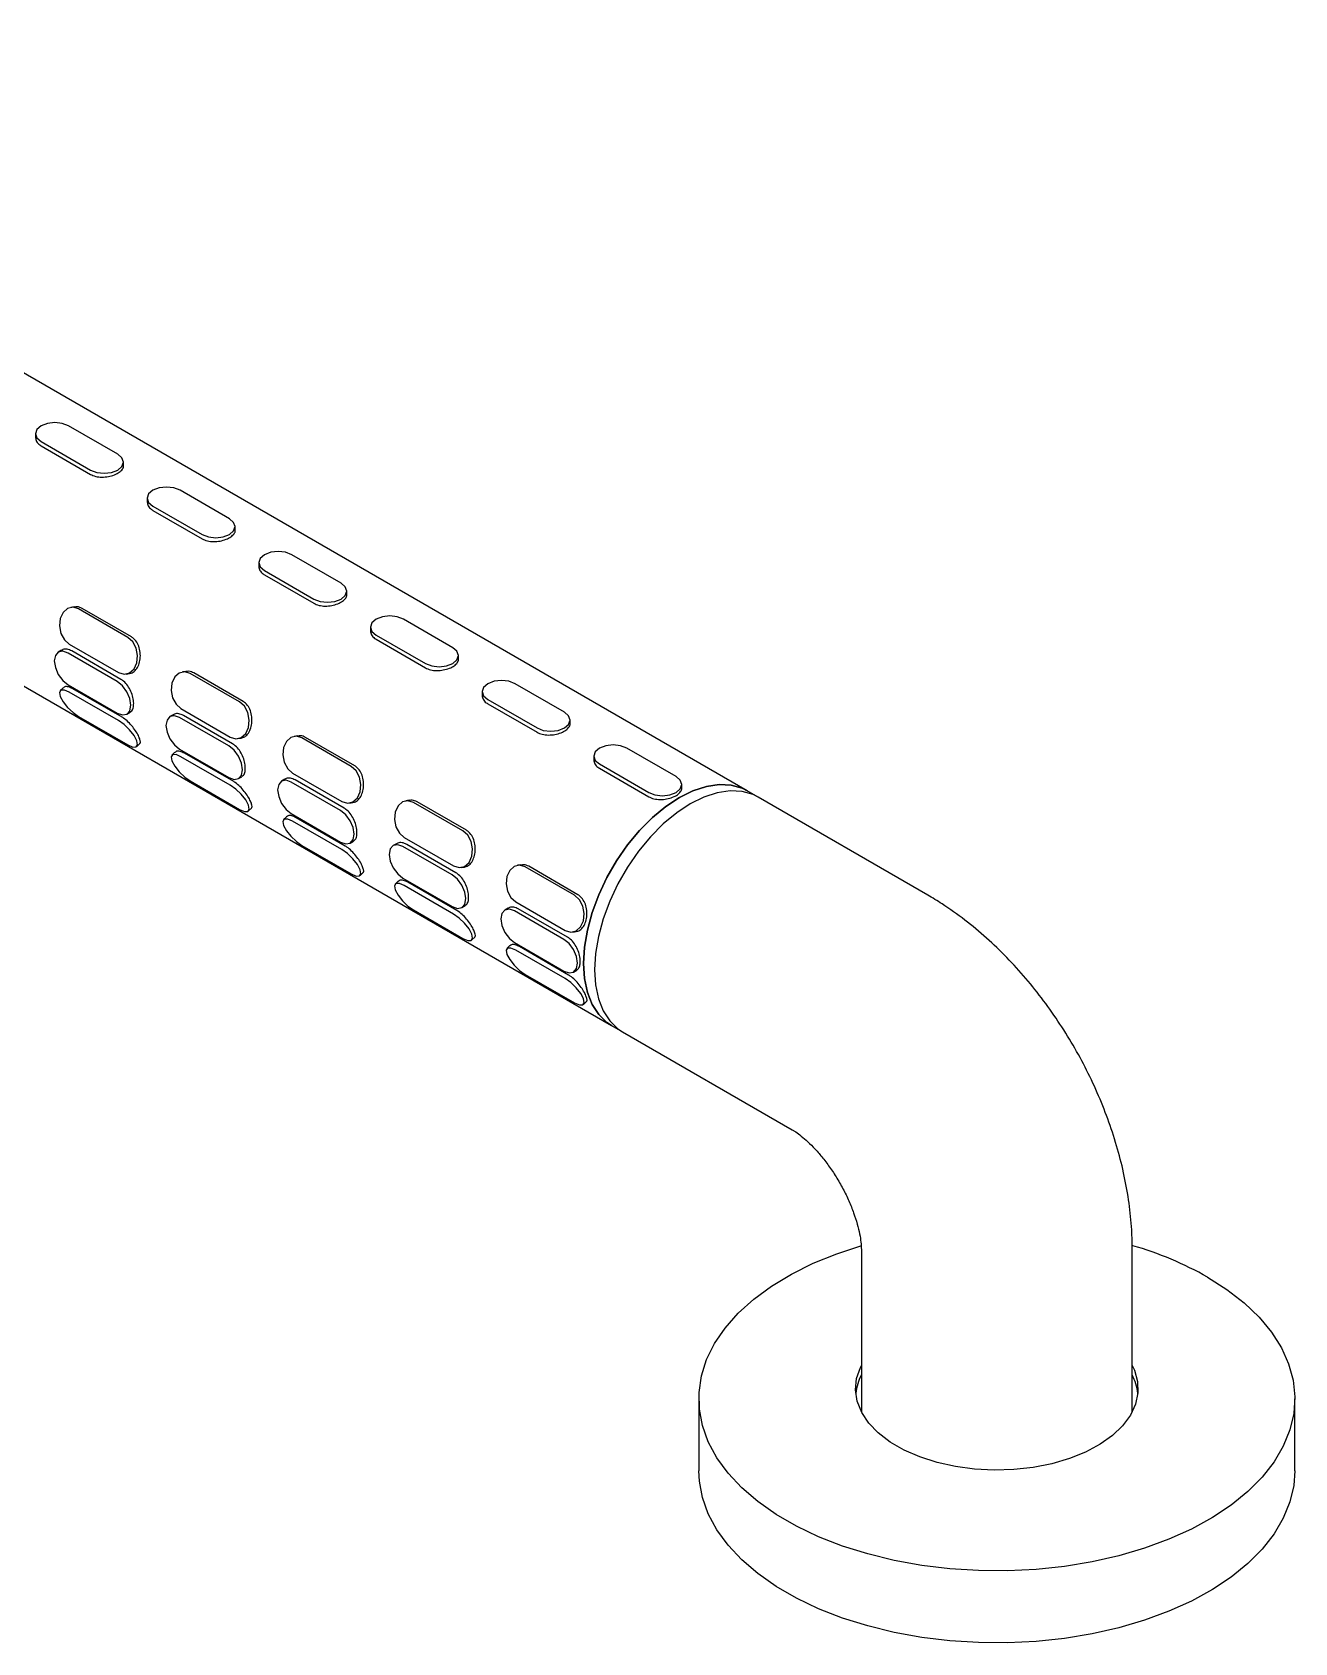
# Model space of a CAD drawing. Extents: x 41 to 1049, y 29 to 427.
# Drawn here: x 332 to 386.4, y 108.2 to 177.6 of the extents above; entities that cross this region are included whole.
import ezdxf

# ---------------------------------------------------------------- set-up
doc = ezdxf.new("R2010")
doc.units = 0
doc.header["$LTSCALE"] = 23.1
doc.header["$MEASUREMENT"] = 0
doc.layers.get('0').update_dxf_attribs({"linetype": 'CONTINUOUS'})

msp = doc.modelspace()

# ---------------------------------------------------------------- linework, layer by layer
at = {"color": 7, "linetype": 'Continuous', "lineweight": 25}
for p, q in [((362.83324, 144.90464), (306.2647, 177.56097)), ((300.43184, 167.45707), (357.00038, 134.80074)), ((332.18957, 160.27709), (332.18957, 160.11666)), ((335.73347, 159.39274), (333.61215, 160.61735)), ((332.43364, 159.93692), (334.55496, 158.71231)), ((332.43365, 159.75198), (334.55497, 158.52737)), ((335.97756, 158.89214), (335.97755, 159.05257)), ((336.99789, 157.5013), (336.9979, 157.34087)), ((340.5418, 156.61695), (338.42048, 157.84156)), ((337.24197, 157.16113), (339.36329, 155.93652)), ((337.24198, 156.9762), (339.3633, 155.75158)), ((340.78589, 156.11636), (340.78588, 156.27678)), ((341.80622, 154.72551), (341.80623, 154.56508)), ((345.35013, 153.84116), (343.22881, 155.06578)), ((342.0503, 154.38535), (344.17162, 153.16073)), ((342.05031, 154.20041), (344.17163, 152.9758)), ((345.59421, 153.34057), (345.5942, 153.501)), ((333.85478, 152.82117), (333.71532, 152.79927)), ((336.16745, 151.50717), (334.04613, 152.73178)), ((336.31796, 151.53081), (334.19664, 152.75542)), ((346.61454, 151.94973), (346.61455, 151.7893)), ((350.15845, 151.06538), (348.03713, 152.28999)), ((333.64313, 151.22027), (335.76445, 149.99566)), ((346.85862, 151.60956), (348.97994, 150.38495)), ((346.85863, 151.42462), (348.97995, 150.20001)), ((333.31123, 150.95468), (333.17219, 150.8744)), ((335.71015, 149.60853), (333.58883, 150.83315)), ((335.8703, 149.701), (333.74898, 150.92561)), ((350.40254, 150.56478), (350.40253, 150.72521)), ((336.09526, 149.92818), (336.23472, 149.95008)), ((338.6631, 150.04538), (338.52365, 150.02348)), ((340.97578, 148.73138), (338.85446, 149.95599)), ((341.12628, 148.75502), (339.00496, 149.97963)), ((333.38213, 149.34038), (333.25626, 149.2148)), ((333.58891, 149.47229), (335.71023, 148.24768)), ((335.76457, 147.92328), (333.64325, 149.14789)), ((335.91507, 148.07342), (333.79375, 149.29804)), ((351.42287, 149.17394), (351.42288, 149.01351)), ((354.96678, 148.28959), (352.84546, 149.5142)), ((338.45146, 148.44449), (340.57278, 147.21987)), ((351.66695, 148.83377), (353.78827, 147.60916)), ((351.66696, 148.64883), (353.78828, 147.42422)), ((334.0464, 148.10183), (336.16772, 146.87721)), ((336.12686, 148.20642), (336.2659, 148.2867)), ((338.11956, 148.17889), (337.98052, 148.09861)), ((340.51847, 146.83275), (338.39715, 148.05736)), ((340.67863, 146.92521), (338.55731, 148.14983)), ((355.21087, 147.78899), (355.21086, 147.94942)), ((340.90359, 147.15239), (341.04305, 147.17429)), ((343.47143, 147.2696), (343.33197, 147.24769)), ((345.78411, 145.95559), (343.66278, 147.18021)), ((345.93461, 145.97923), (343.81329, 147.20385)), ((336.55471, 146.8103), (336.68059, 146.93588)), ((338.19045, 146.56459), (338.06458, 146.43901)), ((338.39723, 146.6965), (340.51855, 145.47189)), ((340.5729, 145.14749), (338.45158, 146.3721)), ((340.72339, 145.29764), (338.60207, 146.52225)), ((356.2312, 146.39815), (356.23121, 146.23772)), ((359.77511, 145.5138), (357.65379, 146.73841)), ((343.25978, 145.6687), (345.3811, 144.44409)), ((356.47527, 146.05798), (358.59659, 144.83337)), ((356.47528, 145.87305), (358.5966, 144.64843)), ((338.85472, 145.32604), (340.97605, 144.10143)), ((340.93519, 145.43063), (341.07423, 145.51091)), ((342.92789, 145.4031), (342.78884, 145.32283)), ((345.3268, 144.05696), (343.20548, 145.28157)), ((345.48696, 144.14943), (343.36564, 145.37404)), ((360.01919, 145.01321), (360.01918, 145.17363)), ((345.71192, 144.3766), (345.85137, 144.39851)), ((348.27976, 144.49381), (348.1403, 144.4719)), ((350.59243, 143.17981), (348.47111, 144.40442)), ((350.74293, 143.20345), (348.62161, 144.42806)), ((363.30464, 144.63251), (362.83324, 144.90464)), ((370.61141, 140.4144), (363.30464, 144.63251)), ((341.36304, 144.03452), (341.48891, 144.1601)), ((342.99878, 143.7888), (342.87291, 143.66322)), ((343.20556, 143.92071), (345.32688, 142.6961)), ((345.38122, 142.3717), (343.2599, 143.59632)), ((345.53172, 142.52185), (343.4104, 143.74646)), ((348.06811, 142.89291), (350.18943, 141.6683)), ((343.66305, 142.55025), (345.78437, 141.32564)), ((345.74351, 142.65485), (345.88255, 142.73512)), ((347.73621, 142.62732), (347.59717, 142.54704)), ((350.13513, 141.28117), (348.01381, 142.50578)), ((350.29528, 141.37364), (348.17396, 142.59825)), ((350.52024, 141.60081), (350.6597, 141.62272)), ((353.08808, 141.71802), (352.94863, 141.69612)), ((355.40076, 140.40402), (353.27944, 141.62863)), ((355.55126, 140.42766), (353.42994, 141.65227)), ((346.17137, 141.25873), (346.29724, 141.38431)), ((347.80711, 141.01302), (347.68123, 140.88744)), ((348.01388, 141.14493), (350.1352, 139.92031)), ((350.18955, 139.59592), (348.06823, 140.82053)), ((350.34004, 139.74606), (348.21872, 140.97067)), ((352.87644, 140.11712), (354.99776, 138.89251)), ((348.47138, 139.77446), (350.5927, 138.54985)), ((350.55184, 139.87906), (350.69088, 139.95934)), ((352.54454, 139.85153), (352.4055, 139.77125)), ((354.94345, 138.50538), (352.82213, 139.72999)), ((355.10361, 138.59785), (352.98229, 139.82246)), ((355.32857, 138.82503), (355.46802, 138.84693)), ((350.97969, 138.48294), (351.10556, 138.60852)), ((352.61543, 138.23723), (352.48956, 138.11165)), ((352.82221, 138.36914), (354.94353, 137.14453)), ((354.99788, 136.82013), (352.87656, 138.04474)), ((355.14837, 136.97027), (353.02705, 138.19489)), ((353.2797, 136.99868), (355.40102, 135.77406)), ((355.36017, 137.10327), (355.49921, 137.18355)), ((355.78802, 135.70715), (355.91389, 135.83273)), ((357.00038, 134.80074), (357.47178, 134.52861)), ((357.47178, 134.52861), (364.77855, 130.3105)), ((367.75421, 125.15624), (367.75421, 118.17186)), ((379.42087, 118.17186), (379.42087, 125.15624)), ((360.75421, 118.72874), (360.75421, 115.62993)), ((386.42087, 115.62993), (386.42087, 118.72874))]:
    msp.add_line(p, q, dxfattribs=at)
at = {"color": 7, "linetype": 'Continuous', "lineweight": 25, "flags": 128}
for points in [[(333.61215, 160.61735), (333.3418, 160.72163), (333.0229, 160.75824), (332.704, 160.72161), (332.43364, 160.61731), (332.253, 160.46122), (332.18957, 160.2771), (332.253, 160.093), (332.43364, 159.93692)], [(334.55496, 158.71231), (334.82532, 158.60803), (335.14422, 158.57142), (335.46312, 158.60805), (335.73347, 158.71235), (335.91412, 158.86844), (335.97755, 159.05256), (335.91412, 159.23666), (335.73347, 159.39274)], [(338.42048, 157.84156), (338.15013, 157.94584), (337.83122, 157.98245), (337.51232, 157.94582), (337.24197, 157.84152), (337.06133, 157.68543), (336.99789, 157.50132), (337.06133, 157.31721), (337.24197, 157.16113)], [(339.36329, 155.93652), (339.63364, 155.83224), (339.95255, 155.79563), (340.27145, 155.83227), (340.5418, 155.93657), (340.72244, 156.09266), (340.78588, 156.27677), (340.72244, 156.46088), (340.5418, 156.61695)], [(343.22881, 155.06578), (342.95845, 155.17006), (342.63955, 155.20667), (342.32065, 155.17003), (342.0503, 155.06573), (341.86965, 154.90964), (341.80622, 154.72553), (341.86965, 154.54142), (342.0503, 154.38535)], [(344.17162, 153.16073), (344.44197, 153.05645), (344.76087, 153.01984), (345.07977, 153.05648), (345.35013, 153.16078), (345.53077, 153.31687), (345.5942, 153.50098), (345.53077, 153.68509), (345.35013, 153.84116)], [(334.04613, 152.73178), (333.8053, 152.80443), (333.57045, 152.75096), (333.37734, 152.57952), (333.25538, 152.3162), (333.22312, 152.00109), (333.28548, 151.68217), (333.43297, 151.40798), (333.64313, 151.22027)], [(348.03713, 152.28999), (347.76678, 152.39427), (347.44788, 152.43088), (347.12897, 152.39424), (346.85862, 152.28994), (346.67798, 152.13386), (346.61454, 151.94974), (346.67798, 151.76563), (346.85862, 151.60956)], [(335.76445, 149.99566), (336.00529, 149.92301), (336.24014, 149.97648), (336.43324, 150.14793), (336.55521, 150.41125), (336.58746, 150.72635), (336.5251, 151.04528), (336.37761, 151.31946), (336.16745, 151.50717)], [(333.58883, 150.83315), (333.36333, 150.91153), (333.17217, 150.87439), (333.04445, 150.72738), (332.99961, 150.49289), (333.04448, 150.2066), (333.17223, 149.91212), (333.3634, 149.65426), (333.58891, 149.47229)], [(348.97994, 150.38495), (349.25029, 150.28067), (349.5692, 150.24406), (349.8881, 150.28069), (350.15845, 150.38499), (350.3391, 150.54108), (350.40253, 150.72519), (350.3391, 150.9093), (350.15845, 151.06538)], [(338.85446, 149.95599), (338.61362, 150.02864), (338.37877, 149.97518), (338.18567, 149.80373), (338.0637, 149.54041), (338.03145, 149.2253), (338.09381, 148.90638), (338.2413, 148.63219), (338.45146, 148.44449)], [(333.64325, 149.14789), (333.4331, 149.23825), (333.28562, 149.23523), (333.22328, 149.13929), (333.25557, 148.96503), (333.37756, 148.73898), (333.57069, 148.49555), (333.80556, 148.27182), (334.0464, 148.10183)], [(335.71023, 148.24768), (335.93572, 148.16929), (336.12688, 148.20643), (336.2546, 148.35344), (336.29944, 148.58793), (336.25457, 148.87422), (336.12683, 149.1687), (335.93565, 149.42656), (335.71015, 149.60853)], [(352.84546, 149.5142), (352.57511, 149.61848), (352.2562, 149.65509), (351.9373, 149.61846), (351.66695, 149.51416), (351.4863, 149.35807), (351.42287, 149.17395), (351.4863, 148.98985), (351.66695, 148.83377)], [(340.57278, 147.21987), (340.81361, 147.14723), (341.04846, 147.20069), (341.24157, 147.37214), (341.36353, 147.63546), (341.39579, 147.95057), (341.33343, 148.26949), (341.18594, 148.54368), (340.97578, 148.73138)], [(336.16772, 146.87721), (336.37787, 146.78685), (336.52535, 146.78987), (336.58769, 146.88581), (336.5554, 147.06008), (336.43341, 147.28613), (336.24028, 147.52955), (336.00541, 147.75329), (335.76457, 147.92328)], [(338.39715, 148.05736), (338.17166, 148.13574), (337.9805, 148.0986), (337.85278, 147.95159), (337.80794, 147.7171), (337.85281, 147.43082), (337.98055, 147.13633), (338.17173, 146.87847), (338.39723, 146.6965)], [(353.78827, 147.60916), (354.05862, 147.50488), (354.37752, 147.46827), (354.69643, 147.5049), (354.96678, 147.6092), (355.14742, 147.76529), (355.21086, 147.94941), (355.14742, 148.13351), (354.96678, 148.28959)], [(343.66278, 147.18021), (343.42195, 147.25286), (343.1871, 147.19939), (342.99399, 147.02794), (342.87203, 146.76462), (342.83977, 146.44951), (342.90214, 146.13059), (343.04962, 145.8564), (343.25978, 145.6687)], [(338.45158, 146.3721), (338.24142, 146.46247), (338.09395, 146.45945), (338.03161, 146.3635), (338.0639, 146.18924), (338.18589, 145.96319), (338.37902, 145.71977), (338.61388, 145.49603), (338.85472, 145.32604)], [(340.51855, 145.47189), (340.74405, 145.39351), (340.93521, 145.43065), (341.06293, 145.57765), (341.10777, 145.81215), (341.0629, 146.09843), (340.93515, 146.39292), (340.74397, 146.65077), (340.51847, 146.83275)], [(357.65379, 146.73841), (357.38343, 146.84269), (357.06453, 146.8793), (356.74563, 146.84267), (356.47527, 146.73837), (356.29463, 146.58228), (356.2312, 146.39817), (356.29463, 146.21406), (356.47527, 146.05798)], [(345.3811, 144.44409), (345.62194, 144.37144), (345.85679, 144.42491), (346.0499, 144.59635), (346.17186, 144.85967), (346.20412, 145.17478), (346.14175, 145.4937), (345.99427, 145.76789), (345.78411, 145.95559)], [(340.97605, 144.10143), (341.1862, 144.01106), (341.33367, 144.01408), (341.39601, 144.11003), (341.36373, 144.28429), (341.24173, 144.51034), (341.0486, 144.75376), (340.81374, 144.9775), (340.5729, 145.14749)], [(343.20548, 145.28157), (342.97998, 145.35995), (342.78882, 145.32281), (342.6611, 145.17581), (342.61626, 144.94131), (342.66113, 144.65503), (342.78888, 144.36054), (342.98006, 144.10269), (343.20556, 143.92071)], [(362.83324, 144.90464), (362.61797, 145.01179), (362.14684, 145.14708), (361.63031, 145.17459), (361.0789, 145.09377), (360.50383, 144.90624), (359.91681, 144.61585), (359.32979, 144.22849), (358.75472, 143.75205), (358.20331, 143.19623), (357.68678, 142.57235), (357.21565, 141.8931), (356.7995, 141.17231), (356.44681, 140.42466), (356.16477, 139.66537), (355.9591, 138.90989), (355.834, 138.17361), (355.79202, 137.4715)], [(355.79202, 137.47119), (355.83396, 138.17327), (355.95902, 138.90955), (356.16465, 139.66502), (356.44667, 140.42431), (356.79932, 141.17197), (357.21544, 141.89277), (357.68655, 142.57204), (358.20306, 143.19595), (358.75446, 143.75181), (359.32952, 144.22829), (359.91653, 144.61569), (360.50356, 144.90613), (361.07863, 145.0937), (361.63006, 145.17458), (362.14661, 145.14712), (362.61776, 145.01188), (362.83324, 144.90464)], [(358.59659, 144.83337), (358.86695, 144.72909), (359.18585, 144.69248), (359.50475, 144.72912), (359.77511, 144.83342), (359.95575, 144.9895), (360.01918, 145.17362), (359.95575, 145.35773), (359.77511, 145.5138)], [(348.47111, 144.40442), (348.23027, 144.47707), (347.99543, 144.4236), (347.80232, 144.25216), (347.68035, 143.98884), (347.6481, 143.67373), (347.71046, 143.3548), (347.85795, 143.08062), (348.06811, 142.89291)], [(363.30464, 144.63251), (363.08938, 144.73966), (362.61824, 144.87495), (362.10171, 144.90246), (361.5503, 144.82163), (360.97523, 144.63411), (360.38821, 144.34371), (359.80119, 143.95635), (359.22613, 143.47991), (358.67471, 142.92409), (358.15818, 142.30021), (357.68705, 141.62096), (357.2709, 140.90018), (356.91822, 140.15253), (356.63617, 139.39324), (356.43051, 138.63776), (356.30541, 137.90147), (356.26342, 137.19937)], [(363.30464, 144.63251), (363.08938, 144.73966), (362.61824, 144.87495), (362.10171, 144.90246), (361.5503, 144.82163), (360.97523, 144.63411), (360.38821, 144.34371), (359.80119, 143.95635), (359.22613, 143.47991), (358.67471, 142.92409), (358.15818, 142.30021), (357.68705, 141.62096), (357.2709, 140.90018), (356.91822, 140.15253), (356.63617, 139.39324), (356.43051, 138.63776), (356.30541, 137.90147), (356.26342, 137.19937), (356.30541, 136.54574), (356.43051, 135.95389), (356.63617, 135.43586), (356.91822, 135.00222), (357.2709, 134.66177), (357.47178, 134.52861)], [(343.2599, 143.59632), (343.04975, 143.68668), (342.90228, 143.68366), (342.83994, 143.58772), (342.87222, 143.41345), (342.99421, 143.1874), (343.18734, 142.94398), (343.42221, 142.72024), (343.66305, 142.55025)], [(345.32688, 142.6961), (345.55237, 142.61772), (345.74353, 142.65486), (345.87125, 142.80187), (345.91609, 143.03636), (345.87122, 143.32264), (345.74348, 143.61713), (345.5523, 143.87499), (345.3268, 144.05696)], [(350.18943, 141.6683), (350.43027, 141.59565), (350.66512, 141.64912), (350.85822, 141.82056), (350.98019, 142.08388), (351.01244, 142.39899), (350.95008, 142.71791), (350.80259, 142.9921), (350.59243, 143.17981)], [(345.78437, 141.32564), (345.99453, 141.23527), (346.142, 141.23829), (346.20434, 141.33424), (346.17205, 141.5085), (346.05006, 141.73455), (345.85693, 141.97797), (345.62207, 142.20171), (345.38122, 142.3717)], [(348.01381, 142.50578), (347.78831, 142.58417), (347.59715, 142.54703), (347.46943, 142.40002), (347.42459, 142.16552), (347.46946, 141.87924), (347.59721, 141.58476), (347.78838, 141.3269), (348.01388, 141.14493)], [(353.27944, 141.62863), (353.0386, 141.70128), (352.80375, 141.64781), (352.61065, 141.47637), (352.48868, 141.21305), (352.45642, 140.89794), (352.51879, 140.57902), (352.66628, 140.30483), (352.87644, 140.11712)], [(348.06823, 140.82053), (347.85807, 140.91089), (347.7106, 140.90787), (347.64826, 140.81193), (347.68055, 140.63767), (347.80254, 140.41162), (347.99567, 140.16819), (348.23053, 139.94445), (348.47138, 139.77446)], [(350.1352, 139.92031), (350.3607, 139.84193), (350.55186, 139.87907), (350.67958, 140.02608), (350.72442, 140.26057), (350.67955, 140.54685), (350.5518, 140.84134), (350.36063, 141.0992), (350.13513, 141.28117)], [(354.99776, 138.89251), (355.23859, 138.81986), (355.47344, 138.87333), (355.66655, 139.04477), (355.78851, 139.3081), (355.82077, 139.6232), (355.75841, 139.94213), (355.61092, 140.21631), (355.40076, 140.40402)], [(350.5927, 138.54985), (350.80285, 138.45949), (350.95032, 138.46251), (351.01266, 138.55845), (350.98038, 138.73271), (350.85839, 138.95876), (350.66526, 139.20219), (350.43039, 139.42593), (350.18955, 139.59592)], [(352.82213, 139.72999), (352.59664, 139.80838), (352.40548, 139.77124), (352.27775, 139.62423), (352.23291, 139.38974), (352.27778, 139.10345), (352.40553, 138.80897), (352.59671, 138.55111), (352.82221, 138.36914)], [(352.87656, 138.04474), (352.6664, 138.1351), (352.51893, 138.13208), (352.45659, 138.03614), (352.48887, 137.86188), (352.61087, 137.63583), (352.804, 137.3924), (353.03886, 137.16867), (353.2797, 136.99868)], [(354.94353, 137.14453), (355.16903, 137.06614), (355.36019, 137.10328), (355.48791, 137.25029), (355.53275, 137.48478), (355.48788, 137.77107), (355.36013, 138.06555), (355.16895, 138.32341), (354.94345, 138.50538)], [(355.79202, 137.4715), (355.834, 136.81787), (355.9591, 136.22602), (356.16477, 135.708), (356.44681, 135.27435), (356.7995, 134.93391), (357.00038, 134.80074)], [(357.00038, 134.80074), (356.79968, 134.93377), (356.44696, 135.27417), (356.16488, 135.70778), (355.95918, 136.22576), (355.83404, 136.81758), (355.79202, 137.47119)], [(355.40102, 135.77406), (355.61118, 135.6837), (355.75865, 135.68672), (355.82099, 135.78266), (355.78871, 135.95693), (355.66671, 136.18298), (355.47358, 136.4264), (355.23872, 136.65014), (354.99788, 136.82013)], [(356.26342, 137.19937), (356.30541, 136.54574), (356.43051, 135.95389), (356.63617, 135.43586), (356.91822, 135.00222), (357.2709, 134.66177), (357.47178, 134.52861)], [(382.66797, 123.96396), (383.50083, 123.43359), (384.24113, 122.85929), (384.88196, 122.24643), (385.41734, 121.60073), (385.84227, 120.92821), (386.15278, 120.23515), (386.34597, 119.52803), (386.42003, 118.81345), (386.37429, 118.09807), (386.20916, 117.38859), (385.92618, 116.69161), (385.528, 116.01366), (385.01834, 115.36106), (384.40195, 114.7399), (383.68459, 114.15598), (382.87295, 113.61476), (381.97462, 113.12128), (380.99798, 112.68016), (379.95215, 112.29552), (378.8469, 111.97094), (377.69254, 111.70945), (376.49986, 111.51351), (375.27998, 111.38492), (374.04431, 111.32491), (372.80436, 111.33403), (371.57173, 111.41218), (370.35792, 111.55865), (369.17427, 111.77207), (368.03182, 112.05044), (366.94124, 112.39116), (365.91272, 112.79105), (364.95585, 113.24638), (364.07958, 113.7529), (363.29208, 114.30588), (362.6007, 114.90015), (362.01191, 115.53017), (361.5312, 116.19005), (361.16305, 116.87364), (360.9109, 117.57455), (360.77712, 118.28623), (360.76294, 119.00205), (360.8685, 119.71531), (361.09282, 120.41936), (361.4338, 121.10763), (361.88825, 121.77368), (362.45193, 122.41131), (363.11959, 123.01455), (363.88498, 123.57778), (364.74096, 124.09574), (365.67954, 124.56358), (366.69196, 124.97694), (367.72505, 125.31907)], [(379.42087, 120.16469), (379.51584, 119.95604), (379.64807, 119.47208), (379.66233, 118.9822), (379.55835, 118.49595), (379.33816, 118.02278), (379.00603, 117.5719), (378.56845, 117.1521), (378.03391, 116.77154), (377.41283, 116.43763), (376.7173, 116.15687), (375.96085, 115.93473), (375.15821, 115.77552), (374.32499, 115.68234), (373.47742, 115.65702), (372.63199, 115.70004), (371.80517, 115.81056), (371.01303, 115.98644), (370.27101, 116.22425), (369.59353, 116.51936), (368.9938, 116.86603), (368.48348, 117.25751), (368.0725, 117.68618), (367.76886, 118.1437), (367.57849, 118.62116), (367.50507, 119.10927), (367.55003, 119.59852), (367.71251, 120.07941), (367.75421, 120.16469)], [(386.42087, 115.62993), (386.37429, 114.99926), (386.20916, 114.28978), (385.92618, 113.5928), (385.528, 112.91485), (385.01834, 112.26225), (384.40195, 111.64109), (383.68459, 111.05717), (382.87295, 110.51594), (381.97462, 110.02247), (380.99798, 109.58135), (379.95215, 109.19671), (378.8469, 108.87213), (377.69254, 108.61064), (376.49986, 108.41469), (375.27998, 108.28611), (374.04431, 108.2261), (372.80436, 108.23521), (371.57173, 108.31337), (370.35792, 108.45984), (369.17427, 108.67326), (368.03182, 108.95162), (366.94124, 109.29235), (365.91272, 109.69224), (364.95585, 110.14757), (364.07958, 110.65409), (363.29208, 111.20707), (362.6007, 111.80134), (362.01191, 112.43136), (361.5312, 113.09124), (361.16305, 113.77483), (360.9109, 114.47574), (360.77712, 115.18742), (360.75421, 115.62993)]]:
    msp.add_lwpolyline(points, dxfattribs=at)
at = {"color": 7, "linetype": 'Continuous', "lineweight": 25}
for centre, radius, start, end in [((375.2195, 110.77525), 15.14667, 60.5439172, 73.8178454), ((369.74183, 118.72132), 2.2404, 152.5202556, 173.7947029), ((377.45782, 118.72876), 2.21517, 6.0827153, 27.6023263)]:
    msp.add_arc(centre, radius, start, end, dxfattribs=at)
for points, knots in [([(332.19035, 160.11673), (332.19899, 160.0582), (332.21642, 159.9401), (332.32652, 159.81923), (332.41191, 159.76563), (332.43365, 159.75198)], [0, 0, 0, 0, 0.422767, 0.8530174, 1, 1, 1, 1]), ([(334.55497, 158.52737), (334.62731, 158.49417), (334.77195, 158.42776), (335.04793, 158.3997), (335.33092, 158.42491), (335.59425, 158.50007), (335.809, 158.61144), (335.9377, 158.74499), (335.99256, 158.84283), (335.97704, 158.89126), (335.97678, 158.89207)], [0, 0, 0, 0, 0.14218558, 0.28433583, 0.42740112, 0.57107677, 0.71376559, 0.8554246, 0.99758443, 1, 1, 1, 1]), ([(336.99868, 157.34095), (337.00732, 157.28241), (337.02475, 157.16431), (337.13485, 157.04344), (337.22024, 156.98984), (337.24198, 156.9762)], [0, 0, 0, 0, 0.422767, 0.8530174, 1, 1, 1, 1]), ([(339.3633, 155.75158), (339.43563, 155.71838), (339.58028, 155.65197), (339.85626, 155.62391), (340.13925, 155.64912), (340.40258, 155.72429), (340.61732, 155.83565), (340.74603, 155.9692), (340.80089, 156.06704), (340.78537, 156.11547), (340.78511, 156.11628)], [0, 0, 0, 0, 0.14218558, 0.28433583, 0.42740112, 0.57107677, 0.71376559, 0.8554246, 0.99758443, 1, 1, 1, 1]), ([(341.80701, 154.56516), (341.81564, 154.50662), (341.83307, 154.38852), (341.94318, 154.26766), (342.02856, 154.21406), (342.05031, 154.20041)], [0, 0, 0, 0, 0.422767, 0.8530174, 1, 1, 1, 1]), ([(344.17163, 152.9758), (344.24396, 152.94259), (344.38861, 152.87619), (344.66458, 152.84812), (344.94758, 152.87333), (345.2109, 152.9485), (345.42565, 153.05987), (345.55435, 153.19341), (345.60921, 153.29125), (345.59369, 153.33968), (345.59343, 153.34049)], [0, 0, 0, 0, 0.14218558, 0.28433583, 0.42740112, 0.57107677, 0.71376559, 0.8554246, 0.99758443, 1, 1, 1, 1]), ([(334.19664, 152.75542), (334.12744, 152.78811), (334.01619, 152.84067), (333.90009, 152.81853), (333.85621, 152.81016)], [0, 0, 0, 0, 0.621995699, 1, 1, 1, 1]), ([(336.23329, 149.96109), (336.25891, 149.96229), (336.35029, 149.96654), (336.48454, 150.06954), (336.61663, 150.25722), (336.69501, 150.50925), (336.71328, 150.78881), (336.66741, 151.06777), (336.55741, 151.31388), (336.42748, 151.46135), (336.34018, 151.51671), (336.31796, 151.53081)], [0, 0, 0, 0, 0.050446178, 0.179923881, 0.309953979, 0.439090968, 0.567295955, 0.695954199, 0.825756648, 0.955631882, 1, 1, 1, 1]), ([(346.61533, 151.78937), (346.62397, 151.73084), (346.6414, 151.61273), (346.7515, 151.49187), (346.83689, 151.43827), (346.85863, 151.42462)], [0, 0, 0, 0, 0.422767, 0.8530174, 1, 1, 1, 1]), ([(333.74898, 150.92561), (333.68279, 150.95463), (333.55042, 151.01266), (333.39559, 151.00724), (333.33286, 150.95821), (333.31681, 150.94567)], [0, 0, 0, 0, 0.42669832, 0.85329063, 1, 1, 1, 1]), ([(348.97995, 150.20001), (349.05229, 150.1668), (349.19693, 150.1004), (349.47291, 150.07234), (349.7559, 150.09754), (350.01923, 150.17271), (350.23398, 150.28408), (350.36268, 150.41763), (350.41754, 150.51546), (350.40202, 150.5639), (350.40176, 150.56471)], [0, 0, 0, 0, 0.14218558, 0.28433583, 0.42740112, 0.57107677, 0.71376559, 0.8554246, 0.99758443, 1, 1, 1, 1]), ([(339.00496, 149.97963), (338.93576, 150.01232), (338.82452, 150.06488), (338.70842, 150.04274), (338.66453, 150.03437)], [0, 0, 0, 0, 0.6219957, 1, 1, 1, 1]), ([(333.79375, 149.29804), (333.72963, 149.32901), (333.60142, 149.39094), (333.45642, 149.39677), (333.40869, 149.35197), (333.38883, 149.33333)], [0, 0, 0, 0, 0.3687033, 0.73731501, 1, 1, 1, 1]), ([(336.26033, 148.29571), (336.28814, 148.31149), (336.3584, 148.35135), (336.41275, 148.50502), (336.42401, 148.72688), (336.37645, 148.98621), (336.27547, 149.24999), (336.12636, 149.48737), (335.98114, 149.6318), (335.8928, 149.68696), (335.8703, 149.701)], [0, 0, 0, 0, 0.09414878, 0.23777926, 0.38042321, 0.52203768, 0.66415281, 0.80753183, 0.95099124, 1, 1, 1, 1]), ([(341.04161, 147.1853), (341.06724, 147.1865), (341.15862, 147.19076), (341.29287, 147.29375), (341.42496, 147.48143), (341.50333, 147.73347), (341.5216, 148.01302), (341.47574, 148.29198), (341.36574, 148.5381), (341.23581, 148.68556), (341.14851, 148.74093), (341.12628, 148.75502)], [0, 0, 0, 0, 0.050446178, 0.179923881, 0.309953979, 0.439090968, 0.567295955, 0.695954199, 0.825756648, 0.955631882, 1, 1, 1, 1]), ([(351.42366, 149.01358), (351.4323, 148.95505), (351.44973, 148.83695), (351.55983, 148.71608), (351.64522, 148.66248), (351.66696, 148.64883)], [0, 0, 0, 0, 0.422767, 0.8530174, 1, 1, 1, 1]), ([(336.67388, 146.94294), (336.68119, 146.94627), (336.71367, 146.96106), (336.70585, 147.05704), (336.65078, 147.22308), (336.53628, 147.43422), (336.37854, 147.65917), (336.18858, 147.87052), (336.02729, 148.00508), (335.93784, 148.05955), (335.91507, 148.07342)], [0, 0, 0, 0, 0.04405977, 0.19563229, 0.34616373, 0.49560877, 0.64558215, 0.79688931, 0.9482813, 1, 1, 1, 1]), ([(338.55731, 148.14983), (338.49112, 148.17885), (338.35875, 148.23688), (338.20391, 148.23145), (338.14119, 148.18243), (338.12514, 148.16988)], [0, 0, 0, 0, 0.42669832, 0.85329063, 1, 1, 1, 1]), ([(353.78828, 147.42422), (353.86061, 147.39102), (354.00526, 147.32461), (354.28123, 147.29655), (354.56423, 147.32176), (354.82756, 147.39692), (355.0423, 147.50829), (355.17101, 147.64184), (355.22586, 147.73968), (355.21035, 147.78811), (355.21009, 147.78892)], [0, 0, 0, 0, 0.14218558, 0.28433583, 0.42740112, 0.57107677, 0.71376559, 0.8554246, 0.99758443, 1, 1, 1, 1]), ([(343.81329, 147.20385), (343.74409, 147.23654), (343.63284, 147.28909), (343.51675, 147.26695), (343.47286, 147.25859)], [0, 0, 0, 0, 0.6219957, 1, 1, 1, 1]), ([(338.60207, 146.52225), (338.53796, 146.55322), (338.40975, 146.61515), (338.26474, 146.62098), (338.21702, 146.57618), (338.19716, 146.55754)], [0, 0, 0, 0, 0.3687033, 0.73731501, 1, 1, 1, 1]), ([(341.06865, 145.51992), (341.09647, 145.5357), (341.16672, 145.57556), (341.22107, 145.72923), (341.23234, 145.95109), (341.18478, 146.21042), (341.0838, 146.4742), (340.93468, 146.71159), (340.78947, 146.85602), (340.70113, 146.91117), (340.67863, 146.92521)], [0, 0, 0, 0, 0.09414878, 0.23777926, 0.38042321, 0.52203768, 0.66415281, 0.80753183, 0.95099124, 1, 1, 1, 1]), ([(345.84994, 144.40952), (345.87556, 144.41071), (345.96695, 144.41497), (346.10119, 144.51796), (346.23329, 144.70564), (346.31166, 144.95768), (346.32993, 145.23723), (346.28406, 145.51619), (346.17406, 145.76231), (346.04413, 145.90978), (345.95684, 145.96514), (345.93461, 145.97923)], [0, 0, 0, 0, 0.05044618, 0.17992388, 0.30995398, 0.43909097, 0.56729595, 0.6959542, 0.82575665, 0.95563188, 1, 1, 1, 1]), ([(356.23198, 146.2378), (356.24062, 146.17926), (356.25805, 146.06116), (356.36816, 145.94029), (356.45354, 145.88669), (356.47528, 145.87305)], [0, 0, 0, 0, 0.422767, 0.8530174, 1, 1, 1, 1]), ([(341.48221, 144.16715), (341.48952, 144.17048), (341.52199, 144.18527), (341.51418, 144.28125), (341.45911, 144.44729), (341.34461, 144.65843), (341.18686, 144.88338), (340.99691, 145.09473), (340.83562, 145.22929), (340.74617, 145.28376), (340.72339, 145.29764)], [0, 0, 0, 0, 0.04405977, 0.19563229, 0.34616373, 0.49560877, 0.64558215, 0.79688931, 0.9482813, 1, 1, 1, 1]), ([(343.36564, 145.37404), (343.29944, 145.40306), (343.16707, 145.46109), (343.01224, 145.45566), (342.94951, 145.40664), (342.93346, 145.39409)], [0, 0, 0, 0, 0.42669832, 0.85329063, 1, 1, 1, 1]), ([(358.5966, 144.64843), (358.66894, 144.61523), (358.81358, 144.54882), (359.08956, 144.52076), (359.37255, 144.54597), (359.63588, 144.62114), (359.85063, 144.7325), (359.97933, 144.86605), (360.03419, 144.96389), (360.01867, 145.01232), (360.01841, 145.01313)], [0, 0, 0, 0, 0.14218558, 0.28433583, 0.42740112, 0.57107677, 0.71376559, 0.8554246, 0.99758443, 1, 1, 1, 1]), ([(348.62161, 144.42806), (348.55242, 144.46075), (348.44117, 144.5133), (348.32507, 144.49117), (348.28119, 144.4828)], [0, 0, 0, 0, 0.6219957, 1, 1, 1, 1]), ([(343.4104, 143.74646), (343.34629, 143.77743), (343.21808, 143.83936), (343.07307, 143.8452), (343.02534, 143.80039), (343.00548, 143.78175)], [0, 0, 0, 0, 0.3687033, 0.73731501, 1, 1, 1, 1]), ([(345.87698, 142.74413), (345.90479, 142.75992), (345.97505, 142.79978), (346.0294, 142.95344), (346.04067, 143.1753), (345.9931, 143.43463), (345.89212, 143.69842), (345.74301, 143.9358), (345.5978, 144.08023), (345.50945, 144.13538), (345.48696, 144.14943)], [0, 0, 0, 0, 0.09414878, 0.23777926, 0.38042321, 0.52203768, 0.66415281, 0.80753183, 0.95099124, 1, 1, 1, 1]), ([(350.65827, 141.63373), (350.68389, 141.63492), (350.77527, 141.63918), (350.90952, 141.74217), (351.04161, 141.92986), (351.11999, 142.18189), (351.13826, 142.46145), (351.09239, 142.7404), (350.98239, 142.98652), (350.85246, 143.13399), (350.76516, 143.18935), (350.74293, 143.20345)], [0, 0, 0, 0, 0.05044618, 0.17992388, 0.30995398, 0.43909097, 0.56729595, 0.6959542, 0.82575665, 0.95563188, 1, 1, 1, 1]), ([(346.29053, 141.39136), (346.29785, 141.39469), (346.33032, 141.40948), (346.3225, 141.50546), (346.26743, 141.6715), (346.15293, 141.88264), (345.99519, 142.1076), (345.80523, 142.31894), (345.64394, 142.4535), (345.5545, 142.50798), (345.53172, 142.52185)], [0, 0, 0, 0, 0.044059771, 0.195632289, 0.346163733, 0.495608768, 0.645582152, 0.796889306, 0.948281303, 1, 1, 1, 1]), ([(348.17396, 142.59825), (348.10777, 142.62727), (347.9754, 142.6853), (347.82056, 142.67988), (347.75784, 142.63085), (347.74179, 142.61831)], [0, 0, 0, 0, 0.42669832, 0.85329063, 1, 1, 1, 1]), ([(353.42994, 141.65227), (353.36074, 141.68496), (353.24949, 141.73752), (353.1334, 141.71538), (353.08951, 141.70701)], [0, 0, 0, 0, 0.6219957, 1, 1, 1, 1]), ([(348.21872, 140.97067), (348.15461, 141.00164), (348.0264, 141.06357), (347.8814, 141.06941), (347.83367, 141.02461), (347.81381, 141.00596)], [0, 0, 0, 0, 0.3687033, 0.73731501, 1, 1, 1, 1]), ([(350.6853, 139.96835), (350.71312, 139.98413), (350.78337, 140.02399), (350.83772, 140.17766), (350.84899, 140.39952), (350.80143, 140.65884), (350.70045, 140.92263), (350.55134, 141.16001), (350.40612, 141.30444), (350.31778, 141.3596), (350.29528, 141.37364)], [0, 0, 0, 0, 0.09414878, 0.23777926, 0.38042321, 0.52203768, 0.66415281, 0.80753183, 0.95099124, 1, 1, 1, 1]), ([(355.46659, 138.85794), (355.49221, 138.85914), (355.5836, 138.86339), (355.71785, 138.96638), (355.84994, 139.15407), (355.92831, 139.4061), (355.94658, 139.68566), (355.90072, 139.96462), (355.79072, 140.21073), (355.66078, 140.3582), (355.57349, 140.41356), (355.55126, 140.42766)], [0, 0, 0, 0, 0.05044618, 0.17992388, 0.30995398, 0.43909097, 0.56729595, 0.6959542, 0.82575665, 0.95563188, 1, 1, 1, 1]), ([(379.42087, 125.15624), (379.41736, 125.3884), (379.40806, 126.00245), (379.31426, 127.00886), (379.12239, 128.17233), (378.84329, 129.33621), (378.48305, 130.4914), (378.04604, 131.62924), (377.53686, 132.74269), (376.95938, 133.82572), (376.31701, 134.8726), (375.61267, 135.87757), (374.84883, 136.83483), (374.02734, 137.73818), (373.14986, 138.58146), (372.21734, 139.35504), (371.36601, 139.96281), (370.81836, 140.29055), (370.61141, 140.4144)], [0, 0, 0, 0, 0.039672839, 0.104934512, 0.170380216, 0.235930589, 0.301322345, 0.366474544, 0.431418424, 0.496255495, 0.561126966, 0.626170032, 0.691523431, 0.757352708, 0.823800749, 0.890954894, 0.958793655, 1, 1, 1, 1]), ([(351.09886, 138.61557), (351.10617, 138.6189), (351.13865, 138.63369), (351.13083, 138.72967), (351.07576, 138.89572), (350.96126, 139.10686), (350.80351, 139.33181), (350.61356, 139.54316), (350.45227, 139.67771), (350.36282, 139.73219), (350.34004, 139.74606)], [0, 0, 0, 0, 0.04405977, 0.19563229, 0.34616373, 0.49560877, 0.64558215, 0.79688931, 0.9482813, 1, 1, 1, 1]), ([(352.98229, 139.82246), (352.9161, 139.85148), (352.78373, 139.90951), (352.62889, 139.90409), (352.56617, 139.85506), (352.55012, 139.84252)], [0, 0, 0, 0, 0.42669832, 0.85329063, 1, 1, 1, 1]), ([(353.02705, 138.19489), (352.96294, 138.22586), (352.83473, 138.28779), (352.68972, 138.29362), (352.642, 138.24882), (352.62214, 138.23018)], [0, 0, 0, 0, 0.3687033, 0.73731501, 1, 1, 1, 1]), ([(355.49363, 137.19256), (355.52145, 137.20834), (355.5917, 137.2482), (355.64605, 137.40187), (355.65732, 137.62373), (355.60975, 137.88306), (355.50878, 138.14684), (355.35966, 138.38422), (355.21445, 138.52865), (355.1261, 138.58381), (355.10361, 138.59785)], [0, 0, 0, 0, 0.09414878, 0.237779256, 0.380423208, 0.522037676, 0.66415281, 0.807531826, 0.95099124, 1, 1, 1, 1]), ([(355.90719, 135.83979), (355.9145, 135.84312), (355.94697, 135.85791), (355.93916, 135.95389), (355.88409, 136.11993), (355.76959, 136.33107), (355.61184, 136.55602), (355.42189, 136.76737), (355.2606, 136.90193), (355.17115, 136.9564), (355.14837, 136.97027)], [0, 0, 0, 0, 0.04405977, 0.19563229, 0.34616373, 0.49560877, 0.64558215, 0.79688931, 0.9482813, 1, 1, 1, 1]), ([(364.77855, 130.3105), (364.81058, 130.29141), (364.89857, 130.23896), (365.09715, 130.09997), (365.37387, 129.87093), (365.68597, 129.5697), (366.01696, 129.19999), (366.35124, 128.76899), (366.673, 128.28891), (366.96784, 127.77591), (367.22339, 127.24991), (367.43072, 126.73296), (367.58512, 126.24802), (367.68682, 125.81653), (367.74075, 125.45945), (367.7535, 125.25568), (367.75409, 125.17316), (367.75421, 125.15624)], [0, 0, 0, 0, 0.038520485, 0.105834822, 0.173957854, 0.24383171, 0.315651574, 0.389263201, 0.464268858, 0.540125998, 0.616223098, 0.691758241, 0.766228312, 0.839319872, 0.911022558, 0.981761011, 1, 1, 1, 1])]:
    msp.add_open_spline(points, degree=3, knots=knots, dxfattribs=at)

doc.saveas('drawing.dxf')
